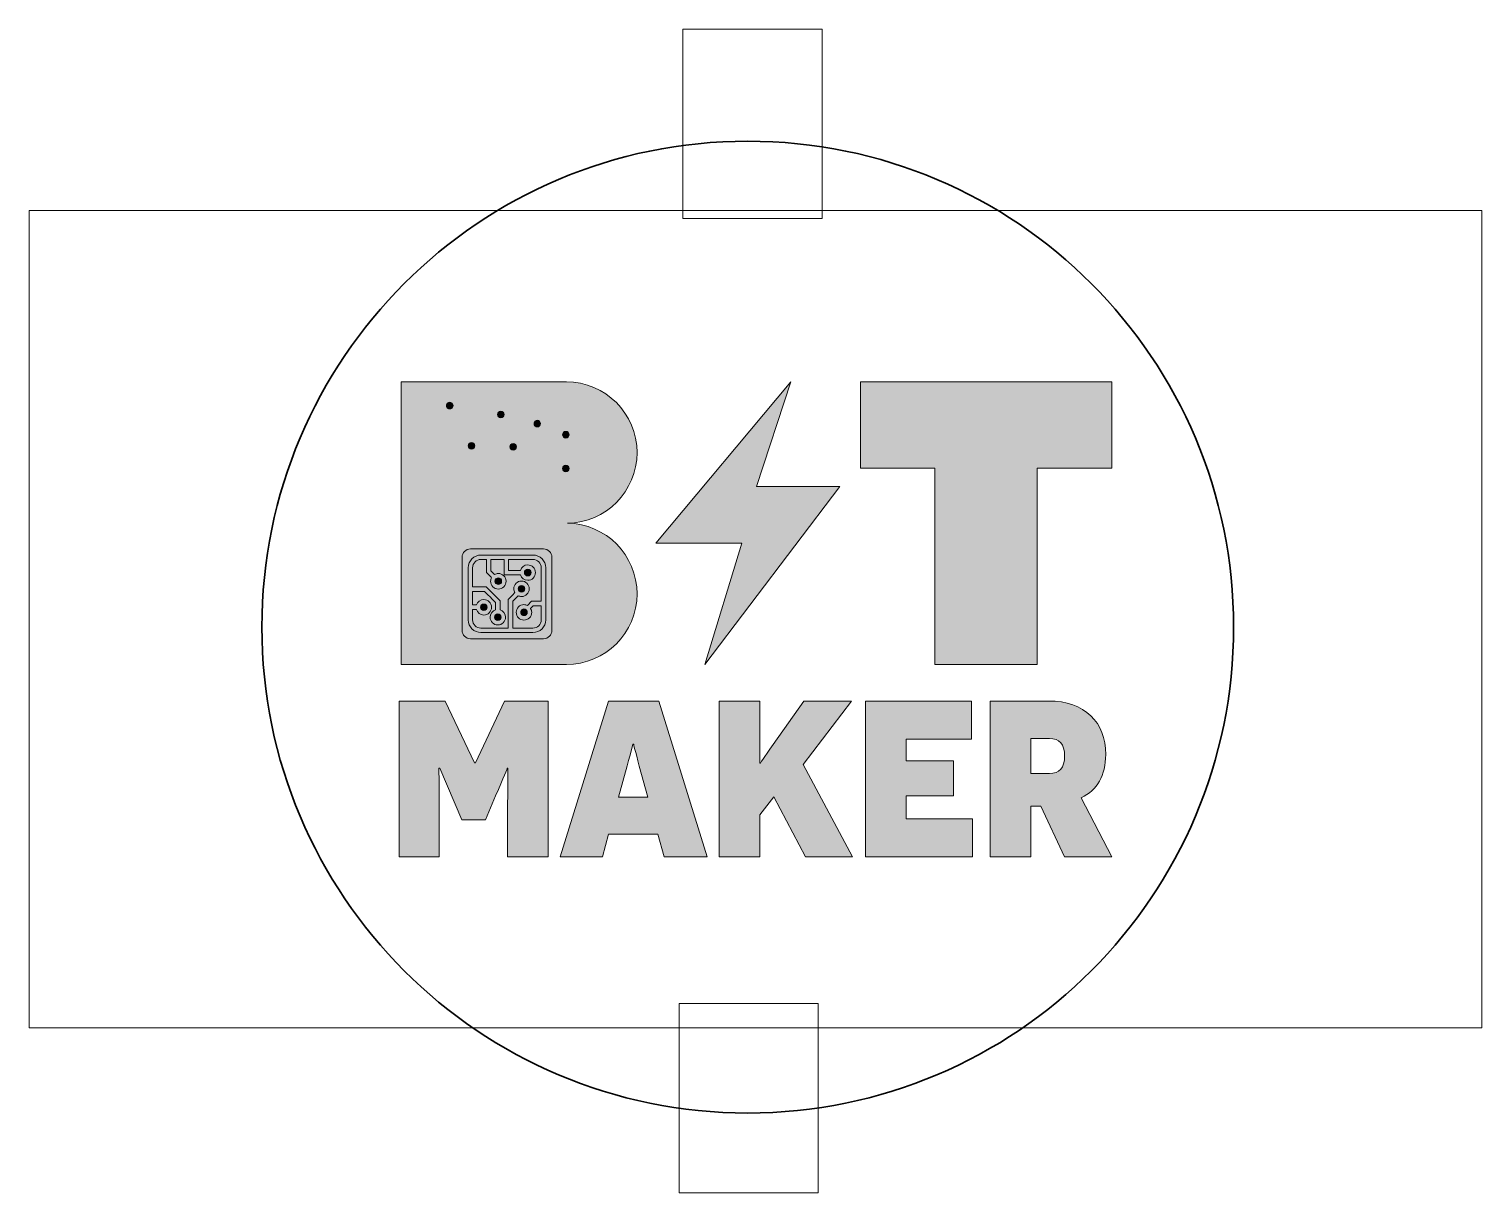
# Model space of a CAD drawing. Header units: inches. Extents: x 3.9 to 82.7, y -49.5 to -2.8.
# Drawn here: x 66.1 to 82.67, y -16.95 to -3.68 of the extents above; entities that cross this region are included whole.
import ezdxf

# ---------------------------------------------------------------- set-up
doc = ezdxf.new("R2010")
doc.units = ezdxf.units.IN
doc.header["$MEASUREMENT"] = 0
doc.layers.add('Layer 1', color=7, linetype='Continuous')

# ---------------------------------------------------------------- blocks, each defined once
blk = doc.blocks.new('block 3')
at = {"layer": 'Layer 1', "true_color": 0x262626}
h = blk.add_hatch(color=250, dxfattribs=at)
h.dxf.hatch_style = 2
edge = h.paths.add_edge_path()
edge.add_spline(control_points=[(72.237, -9.314), (72.676, -9.308), (73.031, -8.95), (73.031, -8.509), (73.031, -8.064), (72.67, -7.703), (72.225, -7.703), (72.225, -7.703), (70.339, -7.703), (70.339, -7.703), (70.339, -7.703), (70.339, -9.314), (70.339, -9.314), (70.339, -9.314), (70.339, -9.315), (70.339, -9.315), (70.339, -9.315), (70.339, -10.926), (70.339, -10.926), (70.339, -10.926), (72.225, -10.926), (72.225, -10.926), (72.67, -10.926), (73.031, -10.565), (73.031, -10.12), (73.031, -9.679), (72.676, -9.321), (72.237, -9.314)], knot_values=[0, 0, 0, 0, 1, 1, 1, 2, 2, 2, 3, 3, 3, 4, 4, 4, 5, 5, 5, 6, 6, 6, 7, 7, 7, 8, 8, 8, 9, 9, 9, 9], degree=3, periodic=1)
h = blk.add_hatch(color=250, dxfattribs=at)
h.dxf.hatch_style = 2
edge = h.paths.add_edge_path()
edge.add_spline(control_points=[(70.932, -7.974), (70.932, -7.953), (70.915, -7.936), (70.894, -7.936), (70.873, -7.936), (70.856, -7.953), (70.856, -7.974), (70.856, -7.995), (70.873, -8.012), (70.894, -8.012), (70.915, -8.012), (70.932, -7.995), (70.932, -7.974)], knot_values=[0, 0, 0, 0, 1, 1, 1, 2, 2, 2, 3, 3, 3, 4, 4, 4, 4], degree=3, periodic=1)
h = blk.add_hatch(color=250, dxfattribs=at)
h.dxf.hatch_style = 2
edge = h.paths.add_edge_path()
edge.add_spline(control_points=[(71.515, -8.075), (71.515, -8.054), (71.499, -8.038), (71.478, -8.038), (71.457, -8.038), (71.44, -8.054), (71.44, -8.075), (71.44, -8.096), (71.457, -8.113), (71.478, -8.113), (71.499, -8.113), (71.515, -8.096), (71.515, -8.075)], knot_values=[0, 0, 0, 0, 1, 1, 1, 2, 2, 2, 3, 3, 3, 4, 4, 4, 4], degree=3, periodic=1)
h = blk.add_hatch(color=250, dxfattribs=at)
h.dxf.hatch_style = 2
edge = h.paths.add_edge_path()
edge.add_spline(control_points=[(71.931, -8.179), (71.931, -8.159), (71.914, -8.141), (71.894, -8.141), (71.873, -8.141), (71.856, -8.159), (71.856, -8.179), (71.856, -8.2), (71.873, -8.217), (71.894, -8.217), (71.914, -8.217), (71.931, -8.2), (71.931, -8.179)], knot_values=[0, 0, 0, 0, 1, 1, 1, 2, 2, 2, 3, 3, 3, 4, 4, 4, 4], degree=3, periodic=1)
h = blk.add_hatch(color=250, dxfattribs=at)
h.dxf.hatch_style = 2
edge = h.paths.add_edge_path()
edge.add_spline(control_points=[(72.22, -8.343), (72.24, -8.343), (72.257, -8.326), (72.257, -8.305), (72.257, -8.284), (72.24, -8.267), (72.22, -8.267), (72.199, -8.267), (72.182, -8.284), (72.182, -8.305), (72.182, -8.326), (72.199, -8.343), (72.22, -8.343)], knot_values=[0, 0, 0, 0, 1, 1, 1, 2, 2, 2, 3, 3, 3, 4, 4, 4, 4], degree=3, periodic=1)
h = blk.add_hatch(color=250, dxfattribs=at)
h.dxf.hatch_style = 2
edge = h.paths.add_edge_path()
edge.add_spline(control_points=[(71.144, -8.394), (71.123, -8.394), (71.106, -8.411), (71.106, -8.431), (71.106, -8.452), (71.123, -8.469), (71.144, -8.469), (71.165, -8.469), (71.181, -8.452), (71.181, -8.431), (71.181, -8.411), (71.165, -8.394), (71.144, -8.394)], knot_values=[0, 0, 0, 0, 1, 1, 1, 2, 2, 2, 3, 3, 3, 4, 4, 4, 4], degree=3, periodic=1)
h = blk.add_hatch(color=250, dxfattribs=at)
h.dxf.hatch_style = 2
edge = h.paths.add_edge_path()
edge.add_spline(control_points=[(71.655, -8.445), (71.655, -8.424), (71.639, -8.407), (71.617, -8.407), (71.597, -8.407), (71.579, -8.424), (71.579, -8.445), (71.579, -8.465), (71.597, -8.482), (71.617, -8.482), (71.639, -8.482), (71.655, -8.465), (71.655, -8.445)], knot_values=[0, 0, 0, 0, 1, 1, 1, 2, 2, 2, 3, 3, 3, 4, 4, 4, 4], degree=3, periodic=1)
h = blk.add_hatch(color=250, dxfattribs=at)
h.dxf.hatch_style = 2
edge = h.paths.add_edge_path()
edge.add_spline(control_points=[(72.22, -8.728), (72.24, -8.728), (72.257, -8.712), (72.257, -8.691), (72.257, -8.67), (72.24, -8.653), (72.22, -8.653), (72.199, -8.653), (72.182, -8.67), (72.182, -8.691), (72.182, -8.712), (72.199, -8.728), (72.22, -8.728)], knot_values=[0, 0, 0, 0, 1, 1, 1, 2, 2, 2, 3, 3, 3, 4, 4, 4, 4], degree=3, periodic=1)
h = blk.add_hatch(color=250, dxfattribs=at)
h.dxf.hatch_style = 2
edge = h.paths.add_edge_path()
edge.add_spline(control_points=[(71.965, -9.608), (71.965, -9.608), (71.131, -9.608), (71.131, -9.608), (71.079, -9.608), (71.036, -9.65), (71.036, -9.703), (71.036, -9.703), (71.036, -10.537), (71.036, -10.537), (71.036, -10.589), (71.079, -10.632), (71.131, -10.632), (71.131, -10.632), (71.965, -10.632), (71.965, -10.632), (72.017, -10.632), (72.06, -10.589), (72.06, -10.537), (72.06, -10.537), (72.06, -9.703), (72.06, -9.703), (72.06, -9.65), (72.017, -9.608), (71.965, -9.608)], knot_values=[0, 0, 0, 0, 1, 1, 1, 2, 2, 2, 3, 3, 3, 4, 4, 4, 5, 5, 5, 6, 6, 6, 7, 7, 7, 8, 8, 8, 8], degree=3, periodic=1)
edge = h.paths.add_edge_path()
edge.add_spline(control_points=[(71.99, -10.416), (71.99, -10.496), (71.925, -10.562), (71.844, -10.562), (71.844, -10.562), (71.251, -10.562), (71.251, -10.562), (71.171, -10.562), (71.106, -10.496), (71.106, -10.416), (71.106, -10.416), (71.106, -9.823), (71.106, -9.823), (71.106, -9.743), (71.171, -9.678), (71.251, -9.678), (71.251, -9.678), (71.844, -9.678), (71.844, -9.678), (71.925, -9.678), (71.99, -9.743), (71.99, -9.823), (71.99, -9.823), (71.99, -10.416), (71.99, -10.416)], knot_values=[0, 0, 0, 0, 1, 1, 1, 2, 2, 2, 3, 3, 3, 4, 4, 4, 5, 5, 5, 6, 6, 6, 7, 7, 7, 8, 8, 8, 8], degree=3, periodic=1)
h = blk.add_hatch(color=250, dxfattribs=at)
h.dxf.hatch_style = 2
edge = h.paths.add_edge_path()
edge.add_spline(control_points=[(71.844, -9.728), (71.844, -9.728), (71.566, -9.728), (71.566, -9.728), (71.566, -9.728), (71.566, -9.814), (71.566, -9.814), (71.566, -9.814), (71.566, -9.853), (71.566, -9.853), (71.566, -9.853), (71.604, -9.853), (71.604, -9.853), (71.604, -9.853), (71.633, -9.853), (71.633, -9.853), (71.633, -9.853), (71.663, -9.853), (71.663, -9.853), (71.663, -9.853), (71.692, -9.853), (71.692, -9.853), (71.692, -9.853), (71.701, -9.853), (71.701, -9.853), (71.712, -9.817), (71.744, -9.79), (71.784, -9.79), (71.833, -9.79), (71.872, -9.83), (71.872, -9.878), (71.872, -9.927), (71.833, -9.966), (71.784, -9.966), (71.744, -9.966), (71.712, -9.94), (71.701, -9.904), (71.701, -9.904), (71.692, -9.904), (71.692, -9.904), (71.692, -9.904), (71.663, -9.904), (71.663, -9.904), (71.663, -9.904), (71.633, -9.904), (71.633, -9.904), (71.633, -9.904), (71.604, -9.904), (71.604, -9.904), (71.604, -9.904), (71.515, -9.904), (71.515, -9.904), (71.515, -9.904), (71.515, -9.814), (71.515, -9.814), (71.515, -9.814), (71.515, -9.728), (71.515, -9.728), (71.515, -9.728), (71.364, -9.728), (71.364, -9.728), (71.364, -9.728), (71.364, -9.804), (71.364, -9.804), (71.364, -9.804), (71.364, -9.857), (71.364, -9.857), (71.364, -9.857), (71.402, -9.895), (71.402, -9.895), (71.402, -9.895), (71.406, -9.901), (71.406, -9.901), (71.42, -9.893), (71.433, -9.888), (71.449, -9.888), (71.497, -9.888), (71.537, -9.928), (71.537, -9.976), (71.537, -10.025), (71.497, -10.065), (71.449, -10.065), (71.4, -10.065), (71.361, -10.025), (71.361, -9.976), (71.361, -9.962), (71.365, -9.949), (71.371, -9.937), (71.371, -9.937), (71.366, -9.931), (71.366, -9.931), (71.366, -9.931), (71.313, -9.878), (71.313, -9.878), (71.313, -9.878), (71.313, -9.804), (71.313, -9.804), (71.313, -9.804), (71.313, -9.728), (71.313, -9.728), (71.313, -9.728), (71.251, -9.728), (71.251, -9.728), (71.199, -9.728), (71.156, -9.771), (71.156, -9.823), (71.156, -9.823), (71.156, -10.042), (71.156, -10.042), (71.156, -10.042), (71.237, -10.042), (71.237, -10.042), (71.237, -10.042), (71.312, -10.042), (71.312, -10.042), (71.312, -10.042), (71.364, -10.095), (71.364, -10.095), (71.364, -10.095), (71.39, -10.12), (71.39, -10.12), (71.39, -10.12), (71.415, -10.146), (71.415, -10.146), (71.415, -10.146), (71.469, -10.199), (71.469, -10.199), (71.469, -10.199), (71.469, -10.273), (71.469, -10.273), (71.469, -10.273), (71.469, -10.302), (71.469, -10.302), (71.469, -10.302), (71.469, -10.303), (71.469, -10.303), (71.504, -10.314), (71.531, -10.347), (71.531, -10.386), (71.531, -10.435), (71.491, -10.475), (71.443, -10.475), (71.394, -10.475), (71.355, -10.435), (71.355, -10.386), (71.355, -10.347), (71.382, -10.314), (71.418, -10.303), (71.418, -10.303), (71.418, -10.302), (71.418, -10.302), (71.418, -10.302), (71.418, -10.273), (71.418, -10.273), (71.418, -10.273), (71.418, -10.22), (71.418, -10.22), (71.418, -10.22), (71.38, -10.182), (71.38, -10.182), (71.38, -10.182), (71.354, -10.156), (71.354, -10.156), (71.354, -10.156), (71.329, -10.131), (71.329, -10.131), (71.329, -10.131), (71.291, -10.093), (71.291, -10.093), (71.291, -10.093), (71.237, -10.093), (71.237, -10.093), (71.237, -10.093), (71.156, -10.093), (71.156, -10.093), (71.156, -10.093), (71.156, -10.246), (71.156, -10.246), (71.156, -10.246), (71.201, -10.246), (71.201, -10.246), (71.212, -10.211), (71.245, -10.185), (71.284, -10.185), (71.332, -10.185), (71.372, -10.225), (71.372, -10.273), (71.372, -10.322), (71.332, -10.362), (71.284, -10.362), (71.243, -10.362), (71.211, -10.334), (71.2, -10.297), (71.2, -10.297), (71.156, -10.297), (71.156, -10.297), (71.156, -10.297), (71.156, -10.416), (71.156, -10.416), (71.156, -10.469), (71.199, -10.511), (71.251, -10.511), (71.251, -10.511), (71.562, -10.511), (71.562, -10.511), (71.562, -10.511), (71.562, -10.407), (71.562, -10.407), (71.562, -10.407), (71.562, -10.377), (71.562, -10.377), (71.562, -10.377), (71.562, -10.347), (71.562, -10.347), (71.562, -10.347), (71.562, -10.317), (71.562, -10.317), (71.562, -10.317), (71.562, -10.287), (71.562, -10.287), (71.562, -10.287), (71.562, -10.258), (71.562, -10.258), (71.562, -10.258), (71.562, -10.183), (71.562, -10.183), (71.562, -10.183), (71.615, -10.13), (71.615, -10.13), (71.615, -10.13), (71.635, -10.11), (71.635, -10.11), (71.635, -10.11), (71.639, -10.107), (71.639, -10.107), (71.631, -10.094), (71.625, -10.079), (71.625, -10.063), (71.625, -10.014), (71.665, -9.974), (71.713, -9.974), (71.762, -9.974), (71.801, -10.014), (71.801, -10.063), (71.801, -10.111), (71.762, -10.151), (71.713, -10.151), (71.7, -10.151), (71.687, -10.147), (71.676, -10.142), (71.676, -10.142), (71.671, -10.146), (71.671, -10.146), (71.671, -10.146), (71.651, -10.166), (71.651, -10.166), (71.651, -10.166), (71.613, -10.204), (71.613, -10.204), (71.613, -10.204), (71.613, -10.258), (71.613, -10.258), (71.613, -10.258), (71.613, -10.287), (71.613, -10.287), (71.613, -10.287), (71.613, -10.317), (71.613, -10.317), (71.613, -10.317), (71.613, -10.347), (71.613, -10.347), (71.613, -10.347), (71.613, -10.377), (71.613, -10.377), (71.613, -10.377), (71.613, -10.407), (71.613, -10.407), (71.613, -10.407), (71.613, -10.511), (71.613, -10.511), (71.613, -10.511), (71.844, -10.511), (71.844, -10.511), (71.896, -10.511), (71.939, -10.469), (71.939, -10.416), (71.939, -10.416), (71.939, -10.256), (71.939, -10.256), (71.939, -10.256), (71.902, -10.256), (71.902, -10.256), (71.902, -10.256), (71.848, -10.256), (71.848, -10.256), (71.848, -10.256), (71.816, -10.287), (71.816, -10.287), (71.824, -10.3), (71.83, -10.315), (71.83, -10.331), (71.83, -10.38), (71.79, -10.42), (71.741, -10.42), (71.693, -10.42), (71.653, -10.38), (71.653, -10.331), (71.653, -10.283), (71.693, -10.243), (71.741, -10.243), (71.755, -10.243), (71.768, -10.247), (71.78, -10.252), (71.78, -10.252), (71.827, -10.205), (71.827, -10.205), (71.827, -10.205), (71.902, -10.205), (71.902, -10.205), (71.902, -10.205), (71.939, -10.205), (71.939, -10.205), (71.939, -10.205), (71.939, -9.823), (71.939, -9.823), (71.939, -9.771), (71.896, -9.728), (71.844, -9.728)], knot_values=[0, 0, 0, 0, 1, 1, 1, 2, 2, 2, 3, 3, 3, 4, 4, 4, 5, 5, 5, 6, 6, 6, 7, 7, 7, 8, 8, 8, 9, 9, 9, 10, 10, 10, 11, 11, 11, 12, 12, 12, 13, 13, 13, 14, 14, 14, 15, 15, 15, 16, 16, 16, 17, 17, 17, 18, 18, 18, 19, 19, 19, 20, 20, 20, 21, 21, 21, 22, 22, 22, 23, 23, 23, 24, 24, 24, 25, 25, 25, 26, 26, 26, 27, 27, 27, 28, 28, 28, 29, 29, 29, 30, 30, 30, 31, 31, 31, 32, 32, 32, 33, 33, 33, 34, 34, 34, 35, 35, 35, 36, 36, 36, 37, 37, 37, 38, 38, 38, 39, 39, 39, 40, 40, 40, 41, 41, 41, 42, 42, 42, 43, 43, 43, 44, 44, 44, 45, 45, 45, 46, 46, 46, 47, 47, 47, 48, 48, 48, 49, 49, 49, 50, 50, 50, 51, 51, 51, 52, 52, 52, 53, 53, 53, 54, 54, 54, 55, 55, 55, 56, 56, 56, 57, 57, 57, 58, 58, 58, 59, 59, 59, 60, 60, 60, 61, 61, 61, 62, 62, 62, 63, 63, 63, 64, 64, 64, 65, 65, 65, 66, 66, 66, 67, 67, 67, 68, 68, 68, 69, 69, 69, 70, 70, 70, 71, 71, 71, 72, 72, 72, 73, 73, 73, 74, 74, 74, 75, 75, 75, 76, 76, 76, 77, 77, 77, 78, 78, 78, 79, 79, 79, 80, 80, 80, 81, 81, 81, 82, 82, 82, 83, 83, 83, 84, 84, 84, 85, 85, 85, 86, 86, 86, 87, 87, 87, 88, 88, 88, 89, 89, 89, 90, 90, 90, 91, 91, 91, 92, 92, 92, 93, 93, 93, 94, 94, 94, 95, 95, 95, 96, 96, 96, 97, 97, 97, 98, 98, 98, 99, 99, 99, 100, 100, 100, 101, 101, 101, 102, 102, 102, 103, 103, 103, 104, 104, 104, 105, 105, 105, 106, 106, 106, 107, 107, 107, 108, 108, 108, 109, 109, 109, 109], degree=3, periodic=1)
h = blk.add_hatch(color=250, dxfattribs=at)
h.dxf.hatch_style = 2
edge = h.paths.add_edge_path()
edge.add_spline(control_points=[(71.487, -9.976), (71.487, -9.955), (71.47, -9.939), (71.449, -9.939), (71.428, -9.939), (71.411, -9.955), (71.411, -9.976), (71.411, -9.997), (71.428, -10.014), (71.449, -10.014), (71.47, -10.014), (71.487, -9.997), (71.487, -9.976)], knot_values=[0, 0, 0, 0, 1, 1, 1, 2, 2, 2, 3, 3, 3, 4, 4, 4, 4], degree=3, periodic=1)
h = blk.add_hatch(color=250, dxfattribs=at)
h.dxf.hatch_style = 2
edge = h.paths.add_edge_path()
edge.add_spline(control_points=[(71.822, -9.878), (71.822, -9.857), (71.805, -9.84), (71.784, -9.84), (71.763, -9.84), (71.746, -9.857), (71.746, -9.878), (71.746, -9.899), (71.763, -9.916), (71.784, -9.916), (71.805, -9.916), (71.822, -9.899), (71.822, -9.878)], knot_values=[0, 0, 0, 0, 1, 1, 1, 2, 2, 2, 3, 3, 3, 4, 4, 4, 4], degree=3, periodic=1)
h = blk.add_hatch(color=250, dxfattribs=at)
h.dxf.hatch_style = 2
edge = h.paths.add_edge_path()
edge.add_spline(control_points=[(71.751, -10.063), (71.751, -10.042), (71.734, -10.025), (71.713, -10.025), (71.692, -10.025), (71.676, -10.042), (71.676, -10.063), (71.676, -10.083), (71.692, -10.1), (71.713, -10.1), (71.734, -10.1), (71.751, -10.083), (71.751, -10.063)], knot_values=[0, 0, 0, 0, 1, 1, 1, 2, 2, 2, 3, 3, 3, 4, 4, 4, 4], degree=3, periodic=1)
h = blk.add_hatch(color=250, dxfattribs=at)
h.dxf.hatch_style = 2
edge = h.paths.add_edge_path()
edge.add_spline(control_points=[(71.321, -10.273), (71.321, -10.253), (71.305, -10.236), (71.284, -10.236), (71.263, -10.236), (71.246, -10.253), (71.246, -10.273), (71.246, -10.294), (71.263, -10.311), (71.284, -10.311), (71.305, -10.311), (71.321, -10.294), (71.321, -10.273)], knot_values=[0, 0, 0, 0, 1, 1, 1, 2, 2, 2, 3, 3, 3, 4, 4, 4, 4], degree=3, periodic=1)
h = blk.add_hatch(color=250, dxfattribs=at)
h.dxf.hatch_style = 2
edge = h.paths.add_edge_path()
edge.add_spline(control_points=[(71.405, -10.386), (71.405, -10.407), (71.422, -10.424), (71.443, -10.424), (71.464, -10.424), (71.481, -10.407), (71.481, -10.386), (71.481, -10.366), (71.464, -10.349), (71.443, -10.349), (71.422, -10.349), (71.405, -10.366), (71.405, -10.386)], knot_values=[0, 0, 0, 0, 1, 1, 1, 2, 2, 2, 3, 3, 3, 4, 4, 4, 4], degree=3, periodic=1)
h = blk.add_hatch(color=250, dxfattribs=at)
h.dxf.hatch_style = 2
edge = h.paths.add_edge_path()
edge.add_spline(control_points=[(71.704, -10.331), (71.704, -10.352), (71.721, -10.369), (71.741, -10.369), (71.762, -10.369), (71.779, -10.352), (71.779, -10.331), (71.779, -10.31), (71.762, -10.293), (71.741, -10.293), (71.721, -10.293), (71.704, -10.31), (71.704, -10.331)], knot_values=[0, 0, 0, 0, 1, 1, 1, 2, 2, 2, 3, 3, 3, 4, 4, 4, 4], degree=3, periodic=1)
at = {"layer": 'Layer 1', "lineweight": 0}
for points, knots in [([(72.237, -9.314), (72.676, -9.308), (73.031, -8.95), (73.031, -8.509), (73.031, -8.064), (72.67, -7.703), (72.225, -7.703), (72.225, -7.703), (70.339, -7.703), (70.339, -7.703), (70.339, -7.703), (70.339, -9.314), (70.339, -9.314), (70.339, -9.314), (70.339, -9.315), (70.339, -9.315), (70.339, -9.315), (70.339, -10.926), (70.339, -10.926), (70.339, -10.926), (72.225, -10.926), (72.225, -10.926), (72.67, -10.926), (73.031, -10.565), (73.031, -10.12), (73.031, -9.679), (72.676, -9.321), (72.237, -9.314)], [0, 0, 0, 0, 1, 1, 1, 2, 2, 2, 3, 3, 3, 4, 4, 4, 5, 5, 5, 6, 6, 6, 7, 7, 7, 8, 8, 8, 9, 9, 9, 9]), ([(70.932, -7.974), (70.932, -7.953), (70.915, -7.936), (70.894, -7.936), (70.873, -7.936), (70.856, -7.953), (70.856, -7.974), (70.856, -7.995), (70.873, -8.012), (70.894, -8.012), (70.915, -8.012), (70.932, -7.995), (70.932, -7.974)], [0, 0, 0, 0, 1, 1, 1, 2, 2, 2, 3, 3, 3, 4, 4, 4, 4]), ([(71.515, -8.075), (71.515, -8.054), (71.499, -8.038), (71.478, -8.038), (71.457, -8.038), (71.44, -8.054), (71.44, -8.075), (71.44, -8.096), (71.457, -8.113), (71.478, -8.113), (71.499, -8.113), (71.515, -8.096), (71.515, -8.075)], [0, 0, 0, 0, 1, 1, 1, 2, 2, 2, 3, 3, 3, 4, 4, 4, 4]), ([(71.931, -8.179), (71.931, -8.159), (71.914, -8.141), (71.894, -8.141), (71.873, -8.141), (71.856, -8.159), (71.856, -8.179), (71.856, -8.2), (71.873, -8.217), (71.894, -8.217), (71.914, -8.217), (71.931, -8.2), (71.931, -8.179)], [0, 0, 0, 0, 1, 1, 1, 2, 2, 2, 3, 3, 3, 4, 4, 4, 4]), ([(72.22, -8.343), (72.24, -8.343), (72.257, -8.326), (72.257, -8.305), (72.257, -8.284), (72.24, -8.267), (72.22, -8.267), (72.199, -8.267), (72.182, -8.284), (72.182, -8.305), (72.182, -8.326), (72.199, -8.343), (72.22, -8.343)], [0, 0, 0, 0, 1, 1, 1, 2, 2, 2, 3, 3, 3, 4, 4, 4, 4]), ([(71.144, -8.394), (71.123, -8.394), (71.106, -8.411), (71.106, -8.431), (71.106, -8.452), (71.123, -8.469), (71.144, -8.469), (71.165, -8.469), (71.181, -8.452), (71.181, -8.431), (71.181, -8.411), (71.165, -8.394), (71.144, -8.394)], [0, 0, 0, 0, 1, 1, 1, 2, 2, 2, 3, 3, 3, 4, 4, 4, 4]), ([(71.655, -8.445), (71.655, -8.424), (71.639, -8.407), (71.617, -8.407), (71.597, -8.407), (71.579, -8.424), (71.579, -8.445), (71.579, -8.465), (71.597, -8.482), (71.617, -8.482), (71.639, -8.482), (71.655, -8.465), (71.655, -8.445)], [0, 0, 0, 0, 1, 1, 1, 2, 2, 2, 3, 3, 3, 4, 4, 4, 4]), ([(72.22, -8.728), (72.24, -8.728), (72.257, -8.712), (72.257, -8.691), (72.257, -8.67), (72.24, -8.653), (72.22, -8.653), (72.199, -8.653), (72.182, -8.67), (72.182, -8.691), (72.182, -8.712), (72.199, -8.728), (72.22, -8.728)], [0, 0, 0, 0, 1, 1, 1, 2, 2, 2, 3, 3, 3, 4, 4, 4, 4]), ([(71.965, -9.608), (71.965, -9.608), (71.131, -9.608), (71.131, -9.608), (71.079, -9.608), (71.036, -9.65), (71.036, -9.703), (71.036, -9.703), (71.036, -10.537), (71.036, -10.537), (71.036, -10.589), (71.079, -10.632), (71.131, -10.632), (71.131, -10.632), (71.965, -10.632), (71.965, -10.632), (72.017, -10.632), (72.06, -10.589), (72.06, -10.537), (72.06, -10.537), (72.06, -9.703), (72.06, -9.703), (72.06, -9.65), (72.017, -9.608), (71.965, -9.608)], [0, 0, 0, 0, 1, 1, 1, 2, 2, 2, 3, 3, 3, 4, 4, 4, 5, 5, 5, 6, 6, 6, 7, 7, 7, 8, 8, 8, 8]), ([(71.99, -10.416), (71.99, -10.496), (71.925, -10.562), (71.844, -10.562), (71.844, -10.562), (71.251, -10.562), (71.251, -10.562), (71.171, -10.562), (71.106, -10.496), (71.106, -10.416), (71.106, -10.416), (71.106, -9.823), (71.106, -9.823), (71.106, -9.743), (71.171, -9.678), (71.251, -9.678), (71.251, -9.678), (71.844, -9.678), (71.844, -9.678), (71.925, -9.678), (71.99, -9.743), (71.99, -9.823), (71.99, -9.823), (71.99, -10.416), (71.99, -10.416)], [0, 0, 0, 0, 1, 1, 1, 2, 2, 2, 3, 3, 3, 4, 4, 4, 5, 5, 5, 6, 6, 6, 7, 7, 7, 8, 8, 8, 8]), ([(71.844, -9.728), (71.844, -9.728), (71.566, -9.728), (71.566, -9.728), (71.566, -9.728), (71.566, -9.814), (71.566, -9.814), (71.566, -9.814), (71.566, -9.853), (71.566, -9.853), (71.566, -9.853), (71.604, -9.853), (71.604, -9.853), (71.604, -9.853), (71.633, -9.853), (71.633, -9.853), (71.633, -9.853), (71.663, -9.853), (71.663, -9.853), (71.663, -9.853), (71.692, -9.853), (71.692, -9.853), (71.692, -9.853), (71.701, -9.853), (71.701, -9.853), (71.712, -9.817), (71.744, -9.79), (71.784, -9.79), (71.833, -9.79), (71.872, -9.83), (71.872, -9.878), (71.872, -9.927), (71.833, -9.966), (71.784, -9.966), (71.744, -9.966), (71.712, -9.94), (71.701, -9.904), (71.701, -9.904), (71.692, -9.904), (71.692, -9.904), (71.692, -9.904), (71.663, -9.904), (71.663, -9.904), (71.663, -9.904), (71.633, -9.904), (71.633, -9.904), (71.633, -9.904), (71.604, -9.904), (71.604, -9.904), (71.604, -9.904), (71.515, -9.904), (71.515, -9.904), (71.515, -9.904), (71.515, -9.814), (71.515, -9.814), (71.515, -9.814), (71.515, -9.728), (71.515, -9.728), (71.515, -9.728), (71.364, -9.728), (71.364, -9.728), (71.364, -9.728), (71.364, -9.804), (71.364, -9.804), (71.364, -9.804), (71.364, -9.857), (71.364, -9.857), (71.364, -9.857), (71.402, -9.895), (71.402, -9.895), (71.402, -9.895), (71.406, -9.901), (71.406, -9.901), (71.42, -9.893), (71.433, -9.888), (71.449, -9.888), (71.497, -9.888), (71.537, -9.928), (71.537, -9.976), (71.537, -10.025), (71.497, -10.065), (71.449, -10.065), (71.4, -10.065), (71.361, -10.025), (71.361, -9.976), (71.361, -9.962), (71.365, -9.949), (71.371, -9.937), (71.371, -9.937), (71.366, -9.931), (71.366, -9.931), (71.366, -9.931), (71.313, -9.878), (71.313, -9.878), (71.313, -9.878), (71.313, -9.804), (71.313, -9.804), (71.313, -9.804), (71.313, -9.728), (71.313, -9.728), (71.313, -9.728), (71.251, -9.728), (71.251, -9.728), (71.199, -9.728), (71.156, -9.771), (71.156, -9.823), (71.156, -9.823), (71.156, -10.042), (71.156, -10.042), (71.156, -10.042), (71.237, -10.042), (71.237, -10.042), (71.237, -10.042), (71.312, -10.042), (71.312, -10.042), (71.312, -10.042), (71.364, -10.095), (71.364, -10.095), (71.364, -10.095), (71.39, -10.12), (71.39, -10.12), (71.39, -10.12), (71.415, -10.146), (71.415, -10.146), (71.415, -10.146), (71.469, -10.199), (71.469, -10.199), (71.469, -10.199), (71.469, -10.273), (71.469, -10.273), (71.469, -10.273), (71.469, -10.302), (71.469, -10.302), (71.469, -10.302), (71.469, -10.303), (71.469, -10.303), (71.504, -10.314), (71.531, -10.347), (71.531, -10.386), (71.531, -10.435), (71.491, -10.475), (71.443, -10.475), (71.394, -10.475), (71.355, -10.435), (71.355, -10.386), (71.355, -10.347), (71.382, -10.314), (71.418, -10.303), (71.418, -10.303), (71.418, -10.302), (71.418, -10.302), (71.418, -10.302), (71.418, -10.273), (71.418, -10.273), (71.418, -10.273), (71.418, -10.22), (71.418, -10.22), (71.418, -10.22), (71.38, -10.182), (71.38, -10.182), (71.38, -10.182), (71.354, -10.156), (71.354, -10.156), (71.354, -10.156), (71.329, -10.131), (71.329, -10.131), (71.329, -10.131), (71.291, -10.093), (71.291, -10.093), (71.291, -10.093), (71.237, -10.093), (71.237, -10.093), (71.237, -10.093), (71.156, -10.093), (71.156, -10.093), (71.156, -10.093), (71.156, -10.246), (71.156, -10.246), (71.156, -10.246), (71.201, -10.246), (71.201, -10.246), (71.212, -10.211), (71.245, -10.185), (71.284, -10.185), (71.332, -10.185), (71.372, -10.225), (71.372, -10.273), (71.372, -10.322), (71.332, -10.362), (71.284, -10.362), (71.243, -10.362), (71.211, -10.334), (71.2, -10.297), (71.2, -10.297), (71.156, -10.297), (71.156, -10.297), (71.156, -10.297), (71.156, -10.416), (71.156, -10.416), (71.156, -10.469), (71.199, -10.511), (71.251, -10.511), (71.251, -10.511), (71.562, -10.511), (71.562, -10.511), (71.562, -10.511), (71.562, -10.407), (71.562, -10.407), (71.562, -10.407), (71.562, -10.377), (71.562, -10.377), (71.562, -10.377), (71.562, -10.347), (71.562, -10.347), (71.562, -10.347), (71.562, -10.317), (71.562, -10.317), (71.562, -10.317), (71.562, -10.287), (71.562, -10.287), (71.562, -10.287), (71.562, -10.258), (71.562, -10.258), (71.562, -10.258), (71.562, -10.183), (71.562, -10.183), (71.562, -10.183), (71.615, -10.13), (71.615, -10.13), (71.615, -10.13), (71.635, -10.11), (71.635, -10.11), (71.635, -10.11), (71.639, -10.107), (71.639, -10.107), (71.631, -10.094), (71.625, -10.079), (71.625, -10.063), (71.625, -10.014), (71.665, -9.974), (71.713, -9.974), (71.762, -9.974), (71.801, -10.014), (71.801, -10.063), (71.801, -10.111), (71.762, -10.151), (71.713, -10.151), (71.7, -10.151), (71.687, -10.147), (71.676, -10.142), (71.676, -10.142), (71.671, -10.146), (71.671, -10.146), (71.671, -10.146), (71.651, -10.166), (71.651, -10.166), (71.651, -10.166), (71.613, -10.204), (71.613, -10.204), (71.613, -10.204), (71.613, -10.258), (71.613, -10.258), (71.613, -10.258), (71.613, -10.287), (71.613, -10.287), (71.613, -10.287), (71.613, -10.317), (71.613, -10.317), (71.613, -10.317), (71.613, -10.347), (71.613, -10.347), (71.613, -10.347), (71.613, -10.377), (71.613, -10.377), (71.613, -10.377), (71.613, -10.407), (71.613, -10.407), (71.613, -10.407), (71.613, -10.511), (71.613, -10.511), (71.613, -10.511), (71.844, -10.511), (71.844, -10.511), (71.896, -10.511), (71.939, -10.469), (71.939, -10.416), (71.939, -10.416), (71.939, -10.256), (71.939, -10.256), (71.939, -10.256), (71.902, -10.256), (71.902, -10.256), (71.902, -10.256), (71.848, -10.256), (71.848, -10.256), (71.848, -10.256), (71.816, -10.287), (71.816, -10.287), (71.824, -10.3), (71.83, -10.315), (71.83, -10.331), (71.83, -10.38), (71.79, -10.42), (71.741, -10.42), (71.693, -10.42), (71.653, -10.38), (71.653, -10.331), (71.653, -10.283), (71.693, -10.243), (71.741, -10.243), (71.755, -10.243), (71.768, -10.247), (71.78, -10.252), (71.78, -10.252), (71.827, -10.205), (71.827, -10.205), (71.827, -10.205), (71.902, -10.205), (71.902, -10.205), (71.902, -10.205), (71.939, -10.205), (71.939, -10.205), (71.939, -10.205), (71.939, -9.823), (71.939, -9.823), (71.939, -9.771), (71.896, -9.728), (71.844, -9.728)], [0, 0, 0, 0, 1, 1, 1, 2, 2, 2, 3, 3, 3, 4, 4, 4, 5, 5, 5, 6, 6, 6, 7, 7, 7, 8, 8, 8, 9, 9, 9, 10, 10, 10, 11, 11, 11, 12, 12, 12, 13, 13, 13, 14, 14, 14, 15, 15, 15, 16, 16, 16, 17, 17, 17, 18, 18, 18, 19, 19, 19, 20, 20, 20, 21, 21, 21, 22, 22, 22, 23, 23, 23, 24, 24, 24, 25, 25, 25, 26, 26, 26, 27, 27, 27, 28, 28, 28, 29, 29, 29, 30, 30, 30, 31, 31, 31, 32, 32, 32, 33, 33, 33, 34, 34, 34, 35, 35, 35, 36, 36, 36, 37, 37, 37, 38, 38, 38, 39, 39, 39, 40, 40, 40, 41, 41, 41, 42, 42, 42, 43, 43, 43, 44, 44, 44, 45, 45, 45, 46, 46, 46, 47, 47, 47, 48, 48, 48, 49, 49, 49, 50, 50, 50, 51, 51, 51, 52, 52, 52, 53, 53, 53, 54, 54, 54, 55, 55, 55, 56, 56, 56, 57, 57, 57, 58, 58, 58, 59, 59, 59, 60, 60, 60, 61, 61, 61, 62, 62, 62, 63, 63, 63, 64, 64, 64, 65, 65, 65, 66, 66, 66, 67, 67, 67, 68, 68, 68, 69, 69, 69, 70, 70, 70, 71, 71, 71, 72, 72, 72, 73, 73, 73, 74, 74, 74, 75, 75, 75, 76, 76, 76, 77, 77, 77, 78, 78, 78, 79, 79, 79, 80, 80, 80, 81, 81, 81, 82, 82, 82, 83, 83, 83, 84, 84, 84, 85, 85, 85, 86, 86, 86, 87, 87, 87, 88, 88, 88, 89, 89, 89, 90, 90, 90, 91, 91, 91, 92, 92, 92, 93, 93, 93, 94, 94, 94, 95, 95, 95, 96, 96, 96, 97, 97, 97, 98, 98, 98, 99, 99, 99, 100, 100, 100, 101, 101, 101, 102, 102, 102, 103, 103, 103, 104, 104, 104, 105, 105, 105, 106, 106, 106, 107, 107, 107, 108, 108, 108, 109, 109, 109, 109]), ([(71.487, -9.976), (71.487, -9.955), (71.47, -9.939), (71.449, -9.939), (71.428, -9.939), (71.411, -9.955), (71.411, -9.976), (71.411, -9.997), (71.428, -10.014), (71.449, -10.014), (71.47, -10.014), (71.487, -9.997), (71.487, -9.976)], [0, 0, 0, 0, 1, 1, 1, 2, 2, 2, 3, 3, 3, 4, 4, 4, 4]), ([(71.822, -9.878), (71.822, -9.857), (71.805, -9.84), (71.784, -9.84), (71.763, -9.84), (71.746, -9.857), (71.746, -9.878), (71.746, -9.899), (71.763, -9.916), (71.784, -9.916), (71.805, -9.916), (71.822, -9.899), (71.822, -9.878)], [0, 0, 0, 0, 1, 1, 1, 2, 2, 2, 3, 3, 3, 4, 4, 4, 4]), ([(71.751, -10.063), (71.751, -10.042), (71.734, -10.025), (71.713, -10.025), (71.692, -10.025), (71.676, -10.042), (71.676, -10.063), (71.676, -10.083), (71.692, -10.1), (71.713, -10.1), (71.734, -10.1), (71.751, -10.083), (71.751, -10.063)], [0, 0, 0, 0, 1, 1, 1, 2, 2, 2, 3, 3, 3, 4, 4, 4, 4]), ([(71.321, -10.273), (71.321, -10.253), (71.305, -10.236), (71.284, -10.236), (71.263, -10.236), (71.246, -10.253), (71.246, -10.273), (71.246, -10.294), (71.263, -10.311), (71.284, -10.311), (71.305, -10.311), (71.321, -10.294), (71.321, -10.273)], [0, 0, 0, 0, 1, 1, 1, 2, 2, 2, 3, 3, 3, 4, 4, 4, 4]), ([(71.405, -10.386), (71.405, -10.407), (71.422, -10.424), (71.443, -10.424), (71.464, -10.424), (71.481, -10.407), (71.481, -10.386), (71.481, -10.366), (71.464, -10.349), (71.443, -10.349), (71.422, -10.349), (71.405, -10.366), (71.405, -10.386)], [0, 0, 0, 0, 1, 1, 1, 2, 2, 2, 3, 3, 3, 4, 4, 4, 4]), ([(71.704, -10.331), (71.704, -10.352), (71.721, -10.369), (71.741, -10.369), (71.762, -10.369), (71.779, -10.352), (71.779, -10.331), (71.779, -10.31), (71.762, -10.293), (71.741, -10.293), (71.721, -10.293), (71.704, -10.31), (71.704, -10.331)], [0, 0, 0, 0, 1, 1, 1, 2, 2, 2, 3, 3, 3, 4, 4, 4, 4])]:
    blk.add_open_spline(points, degree=3, knots=knots, dxfattribs=at)
blk = doc.blocks.new('block 2')
at = {"layer": 'Layer 1', "true_color": 0x262626}
h = blk.add_hatch(color=250, dxfattribs=at)
h.dxf.hatch_style = 2
edge = h.paths.add_edge_path()
edge.add_spline(control_points=[(71.555, -12.748), (71.555, -12.573), (71.555, -12.414), (71.557, -12.272), (71.557, -12.272), (71.559, -12.109), (71.559, -12.109), (71.559, -12.109), (71.552, -12.109), (71.552, -12.109), (71.555, -12.107), (71.509, -12.213), (71.418, -12.424), (71.418, -12.424), (71.301, -12.697), (71.301, -12.697), (71.301, -12.697), (71.032, -12.697), (71.032, -12.697), (71.032, -12.697), (70.781, -12.109), (70.781, -12.109), (70.781, -12.109), (70.771, -12.109), (70.771, -12.109), (70.771, -12.109), (70.774, -12.272), (70.774, -12.272), (70.776, -12.414), (70.776, -12.573), (70.776, -12.748), (70.776, -12.748), (70.776, -13.119), (70.776, -13.119), (70.776, -13.119), (70.319, -13.119), (70.319, -13.119), (70.319, -13.119), (70.319, -11.343), (70.319, -11.343), (70.319, -11.343), (70.842, -11.343), (70.842, -11.343), (70.842, -11.343), (71.179, -12.048), (71.179, -12.048), (71.179, -12.048), (71.189, -12.048), (71.189, -12.048), (71.189, -12.048), (71.519, -11.343), (71.519, -11.343), (71.519, -11.343), (72.019, -11.343), (72.019, -11.343), (72.019, -11.343), (72.019, -13.119), (72.019, -13.119), (72.019, -13.119), (71.555, -13.119), (71.555, -13.119), (71.555, -13.119), (71.555, -12.748), (71.555, -12.748)], knot_values=[0, 0, 0, 0, 1, 1, 1, 2, 2, 2, 3, 3, 3, 4, 4, 4, 5, 5, 5, 6, 6, 6, 7, 7, 7, 8, 8, 8, 9, 9, 9, 10, 10, 10, 11, 11, 11, 12, 12, 12, 13, 13, 13, 14, 14, 14, 15, 15, 15, 16, 16, 16, 17, 17, 17, 18, 18, 18, 19, 19, 19, 20, 20, 20, 21, 21, 21, 21], degree=3, periodic=1)
h = blk.add_hatch(color=250, dxfattribs=at)
h.dxf.hatch_style = 2
h.paths.add_polyline_path([(72.706, -12.862), (72.638, -13.119), (72.155, -13.119), (72.706, -11.343), (73.279, -11.343), (73.829, -13.119), (73.34, -13.119), (73.269, -12.862)])
edge = h.paths.add_edge_path()
edge.add_spline(control_points=[(73.056, -12.084), (73.011, -11.914), (72.99, -11.833), (72.993, -11.835), (72.993, -11.835), (72.982, -11.835), (72.982, -11.835), (72.985, -11.833), (72.964, -11.914), (72.919, -12.081), (72.919, -12.081), (72.82, -12.439), (72.82, -12.439), (72.82, -12.439), (73.155, -12.439), (73.155, -12.439), (73.155, -12.439), (73.056, -12.084), (73.056, -12.084)], knot_values=[0, 0, 0, 0, 1, 1, 1, 2, 2, 2, 3, 3, 3, 4, 4, 4, 5, 5, 5, 6, 6, 6, 6], degree=3, periodic=1)
h = blk.add_hatch(color=250, dxfattribs=at)
h.dxf.hatch_style = 2
edge = h.paths.add_edge_path()
edge.add_spline(control_points=[(74.59, -12.434), (74.59, -12.434), (74.431, -12.642), (74.431, -12.642), (74.431, -12.642), (74.431, -13.119), (74.431, -13.119), (74.431, -13.119), (73.966, -13.119), (73.966, -13.119), (73.966, -13.119), (73.966, -11.343), (73.966, -11.343), (73.966, -11.343), (74.431, -11.343), (74.431, -11.343), (74.431, -11.343), (74.431, -12.051), (74.431, -12.051), (74.431, -12.051), (74.44, -12.051), (74.44, -12.051), (74.428, -12.064), (74.476, -11.993), (74.585, -11.838), (74.585, -11.838), (74.933, -11.343), (74.933, -11.343), (74.933, -11.343), (75.478, -11.343), (75.478, -11.343), (75.478, -11.343), (74.927, -12.066), (74.927, -12.066), (74.927, -12.066), (75.49, -13.119), (75.49, -13.119), (75.49, -13.119), (74.953, -13.119), (74.953, -13.119), (74.953, -13.119), (74.59, -12.434), (74.59, -12.434)], knot_values=[0, 0, 0, 0, 1, 1, 1, 2, 2, 2, 3, 3, 3, 4, 4, 4, 5, 5, 5, 6, 6, 6, 7, 7, 7, 8, 8, 8, 9, 9, 9, 10, 10, 10, 11, 11, 11, 12, 12, 12, 13, 13, 13, 14, 14, 14, 14], degree=3, periodic=1)
h = blk.add_hatch(color=250, dxfattribs=at)
h.dxf.hatch_style = 2
h.paths.add_polyline_path([(75.637, -11.343), (76.844, -11.343), (76.844, -11.777), (76.101, -11.777), (76.101, -12.023), (76.639, -12.023), (76.639, -12.424), (76.101, -12.424), (76.101, -12.685), (76.857, -12.685), (76.857, -13.119), (75.637, -13.119)])
h = blk.add_hatch(color=250, dxfattribs=at)
h.dxf.hatch_style = 2
edge = h.paths.add_edge_path()
edge.add_spline(control_points=[(77.635, -12.543), (77.635, -12.543), (77.524, -12.543), (77.524, -12.543), (77.524, -12.543), (77.524, -13.119), (77.524, -13.119), (77.524, -13.119), (77.06, -13.119), (77.06, -13.119), (77.06, -13.119), (77.06, -11.343), (77.06, -11.343), (77.06, -11.343), (77.724, -11.343), (77.724, -11.343), (77.93, -11.343), (78.092, -11.399), (78.206, -11.511), (78.32, -11.62), (78.376, -11.767), (78.376, -11.952), (78.376, -12.193), (78.282, -12.358), (78.097, -12.446), (78.097, -12.446), (78.445, -13.119), (78.445, -13.119), (78.445, -13.119), (77.907, -13.119), (77.907, -13.119), (77.907, -13.119), (77.635, -12.543), (77.635, -12.543)], knot_values=[0, 0, 0, 0, 1, 1, 1, 2, 2, 2, 3, 3, 3, 4, 4, 4, 5, 5, 5, 6, 6, 6, 7, 7, 7, 8, 8, 8, 9, 9, 9, 10, 10, 10, 11, 11, 11, 11], degree=3, periodic=1)
edge = h.paths.add_edge_path()
edge.add_spline(control_points=[(77.734, -12.17), (77.849, -12.17), (77.907, -12.104), (77.907, -11.97), (77.907, -11.835), (77.849, -11.769), (77.734, -11.769), (77.734, -11.769), (77.524, -11.769), (77.524, -11.769), (77.524, -11.769), (77.524, -12.17), (77.524, -12.17), (77.524, -12.17), (77.734, -12.17), (77.734, -12.17)], knot_values=[0, 0, 0, 0, 1, 1, 1, 2, 2, 2, 3, 3, 3, 4, 4, 4, 5, 5, 5, 5], degree=3, periodic=1)
at = {"layer": 'Layer 1', "lineweight": 0}
for points in [[(66.097, -5.75), (82.667, -5.75), (82.667, -15.07), (66.097, -15.07), (66.097, -5.75)], [(72.706, -12.862), (72.638, -13.119), (72.155, -13.119), (72.706, -11.343), (73.279, -11.343), (73.829, -13.119), (73.34, -13.119), (73.269, -12.862), (72.706, -12.862)], [(75.637, -11.343), (76.844, -11.343), (76.844, -11.777), (76.101, -11.777), (76.101, -12.023), (76.639, -12.023), (76.639, -12.424), (76.101, -12.424), (76.101, -12.685), (76.857, -12.685), (76.857, -13.119), (75.637, -13.119), (75.637, -11.343)]]:
    blk.add_lwpolyline(points, dxfattribs=at)
for points, knots in [([(71.555, -12.748), (71.555, -12.573), (71.555, -12.414), (71.557, -12.272), (71.557, -12.272), (71.559, -12.109), (71.559, -12.109), (71.559, -12.109), (71.552, -12.109), (71.552, -12.109), (71.555, -12.107), (71.509, -12.213), (71.418, -12.424), (71.418, -12.424), (71.301, -12.697), (71.301, -12.697), (71.301, -12.697), (71.032, -12.697), (71.032, -12.697), (71.032, -12.697), (70.781, -12.109), (70.781, -12.109), (70.781, -12.109), (70.771, -12.109), (70.771, -12.109), (70.771, -12.109), (70.774, -12.272), (70.774, -12.272), (70.776, -12.414), (70.776, -12.573), (70.776, -12.748), (70.776, -12.748), (70.776, -13.119), (70.776, -13.119), (70.776, -13.119), (70.319, -13.119), (70.319, -13.119), (70.319, -13.119), (70.319, -11.343), (70.319, -11.343), (70.319, -11.343), (70.842, -11.343), (70.842, -11.343), (70.842, -11.343), (71.179, -12.048), (71.179, -12.048), (71.179, -12.048), (71.189, -12.048), (71.189, -12.048), (71.189, -12.048), (71.519, -11.343), (71.519, -11.343), (71.519, -11.343), (72.019, -11.343), (72.019, -11.343), (72.019, -11.343), (72.019, -13.119), (72.019, -13.119), (72.019, -13.119), (71.555, -13.119), (71.555, -13.119), (71.555, -13.119), (71.555, -12.748), (71.555, -12.748)], [0, 0, 0, 0, 1, 1, 1, 2, 2, 2, 3, 3, 3, 4, 4, 4, 5, 5, 5, 6, 6, 6, 7, 7, 7, 8, 8, 8, 9, 9, 9, 10, 10, 10, 11, 11, 11, 12, 12, 12, 13, 13, 13, 14, 14, 14, 15, 15, 15, 16, 16, 16, 17, 17, 17, 18, 18, 18, 19, 19, 19, 20, 20, 20, 21, 21, 21, 21]), ([(74.59, -12.434), (74.59, -12.434), (74.431, -12.642), (74.431, -12.642), (74.431, -12.642), (74.431, -13.119), (74.431, -13.119), (74.431, -13.119), (73.966, -13.119), (73.966, -13.119), (73.966, -13.119), (73.966, -11.343), (73.966, -11.343), (73.966, -11.343), (74.431, -11.343), (74.431, -11.343), (74.431, -11.343), (74.431, -12.051), (74.431, -12.051), (74.431, -12.051), (74.44, -12.051), (74.44, -12.051), (74.428, -12.064), (74.476, -11.993), (74.585, -11.838), (74.585, -11.838), (74.933, -11.343), (74.933, -11.343), (74.933, -11.343), (75.478, -11.343), (75.478, -11.343), (75.478, -11.343), (74.927, -12.066), (74.927, -12.066), (74.927, -12.066), (75.49, -13.119), (75.49, -13.119), (75.49, -13.119), (74.953, -13.119), (74.953, -13.119), (74.953, -13.119), (74.59, -12.434), (74.59, -12.434)], [0, 0, 0, 0, 1, 1, 1, 2, 2, 2, 3, 3, 3, 4, 4, 4, 5, 5, 5, 6, 6, 6, 7, 7, 7, 8, 8, 8, 9, 9, 9, 10, 10, 10, 11, 11, 11, 12, 12, 12, 13, 13, 13, 14, 14, 14, 14]), ([(77.635, -12.543), (77.635, -12.543), (77.524, -12.543), (77.524, -12.543), (77.524, -12.543), (77.524, -13.119), (77.524, -13.119), (77.524, -13.119), (77.06, -13.119), (77.06, -13.119), (77.06, -13.119), (77.06, -11.343), (77.06, -11.343), (77.06, -11.343), (77.724, -11.343), (77.724, -11.343), (77.93, -11.343), (78.092, -11.399), (78.206, -11.511), (78.32, -11.62), (78.376, -11.767), (78.376, -11.952), (78.376, -12.193), (78.282, -12.358), (78.097, -12.446), (78.097, -12.446), (78.445, -13.119), (78.445, -13.119), (78.445, -13.119), (77.907, -13.119), (77.907, -13.119), (77.907, -13.119), (77.635, -12.543), (77.635, -12.543)], [0, 0, 0, 0, 1, 1, 1, 2, 2, 2, 3, 3, 3, 4, 4, 4, 5, 5, 5, 6, 6, 6, 7, 7, 7, 8, 8, 8, 9, 9, 9, 10, 10, 10, 11, 11, 11, 11]), ([(73.056, -12.084), (73.011, -11.914), (72.99, -11.833), (72.993, -11.835), (72.993, -11.835), (72.982, -11.835), (72.982, -11.835), (72.985, -11.833), (72.964, -11.914), (72.919, -12.081), (72.919, -12.081), (72.82, -12.439), (72.82, -12.439), (72.82, -12.439), (73.155, -12.439), (73.155, -12.439), (73.155, -12.439), (73.056, -12.084), (73.056, -12.084)], [0, 0, 0, 0, 1, 1, 1, 2, 2, 2, 3, 3, 3, 4, 4, 4, 5, 5, 5, 6, 6, 6, 6]), ([(77.734, -12.17), (77.849, -12.17), (77.907, -12.104), (77.907, -11.97), (77.907, -11.835), (77.849, -11.769), (77.734, -11.769), (77.734, -11.769), (77.524, -11.769), (77.524, -11.769), (77.524, -11.769), (77.524, -12.17), (77.524, -12.17), (77.524, -12.17), (77.734, -12.17), (77.734, -12.17)], [0, 0, 0, 0, 1, 1, 1, 2, 2, 2, 3, 3, 3, 4, 4, 4, 5, 5, 5, 5])]:
    blk.add_open_spline(points, degree=3, knots=knots, dxfattribs=at)
at = {"layer": 'Layer 1'}
blk.add_blockref('block 3', (0, 0), dxfattribs=at)

msp = doc.modelspace()

# ---------------------------------------------------------------- hatches: boundary and pattern name
at = {"layer": 'Layer 1', "true_color": 0x262626}
h = msp.add_hatch(color=250, dxfattribs=at)
h.dxf.hatch_style = 2
h.paths.add_polyline_path([(74.785, -7.701), (73.246, -9.542), (74.225, -9.542), (73.804, -10.926), (75.344, -8.895), (74.392, -8.895)])
h = msp.add_hatch(color=250, dxfattribs=at)
h.dxf.hatch_style = 2
h.paths.add_polyline_path([(76.429, -8.687), (75.579, -8.687), (75.579, -7.702), (78.445, -7.702), (78.445, -8.687), (77.594, -8.687), (77.594, -10.926), (76.429, -10.926)])

# ---------------------------------------------------------------- linework, layer by layer
at = {"layer": 'Layer 1', "lineweight": 0}
for points in [[(75.142, -5.84), (73.555, -5.84), (73.555, -3.679), (75.142, -3.679), (75.142, -5.84)], [(74.785, -7.701), (73.246, -9.542), (74.225, -9.542), (73.804, -10.926), (75.344, -8.895), (74.392, -8.895), (74.785, -7.701)], [(76.429, -8.687), (75.579, -8.687), (75.579, -7.702), (78.445, -7.702), (78.445, -8.687), (77.594, -8.687), (77.594, -10.926), (76.429, -10.926), (76.429, -8.687)], [(75.098, -16.952), (73.511, -16.952), (73.511, -14.792), (75.098, -14.792), (75.098, -16.952)]]:
    msp.add_lwpolyline(points, dxfattribs=at)
at = {"layer": 'Layer 1', "color": 250, "lineweight": 35, "true_color": 0x262626}
msp.add_open_spline([(79.835, -10.499), (79.835, -13.56), (77.354, -16.041), (74.293, -16.041), (71.233, -16.041), (68.752, -13.56), (68.752, -10.499), (68.752, -7.439), (71.233, -4.958), (74.293, -4.958), (77.354, -4.958), (79.835, -7.439), (79.835, -10.499)], degree=3, knots=[0, 0, 0, 0, 1, 1, 1, 2, 2, 2, 3, 3, 3, 4, 4, 4, 4], dxfattribs=at)

# ---------------------------------------------------------------- block references
at = {"layer": 'Layer 1'}
msp.add_blockref('block 2', (0, 0), dxfattribs=at)

doc.saveas('drawing.dxf')
